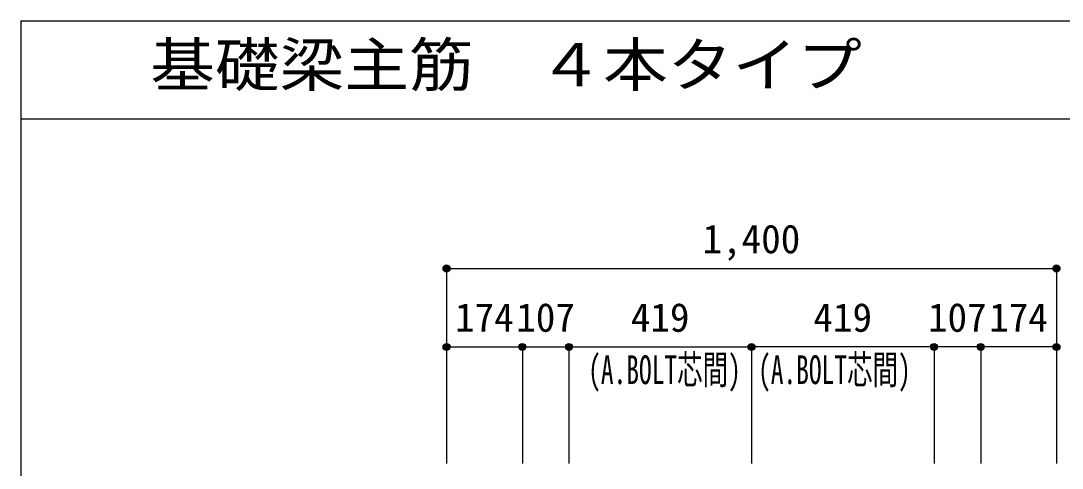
# Model space of a CAD drawing. Units: millimetres at full size, sheet at 1:30. Extents: x -5973 to 5954, y -4195 to 4201.
# Drawn here: x -5973 to -3583, y 3175 to 4201 of the extents above; entities that cross this region are included whole.
import ezdxf
from ezdxf.enums import TextEntityAlignment as Align

# ---------------------------------------------------------------- set-up
doc = ezdxf.new("R2010")
doc.units = ezdxf.units.MM
doc.header["$LTSCALE"] = 30
doc.header["$PDMODE"] = 32
doc.header["$PDSIZE"] = 15
for name, color, linetype in [('0-7_文字', 4, 'Continuous'), ('0-D_寸法', 4, 'Continuous'), ('6-7_文字', 7, 'Continuous'), ('F-0_枠', 6, 'Continuous')]:
    doc.layers.add(name, color=color, linetype=linetype)
doc.styles.add('ＭＳ ゴシック', font='')
doc.styles.get('ＭＳ ゴシック').set_extended_font_data('MS Gothic')

msp = doc.modelspace()

# ---------------------------------------------------------------- linework, layer by layer
at = {"layer": '0-D_寸法'}
for p, q in [((-4995.8, 3633.07), (-4995.8, 3453.07)), ((-4995.8, 3633.07), (-4995.8, 3453.07)), ((-4995.8, 3633.07), (-3595.8, 3633.07)), ((-4995.8, 3633.07), (-3595.8, 3633.07)), ((-3595.8, 3633.07), (-3595.8, 3186.03)), ((-4995.8, 3453.07), (-4821.8, 3453.07)), ((-4995.8, 3453.07), (-4995.8, 3186.03)), ((-4821.8, 3453.07), (-4821.8, 3186.03)), ((-4821.8, 3453.07), (-4714.8, 3453.07)), ((-4714.8, 3453.07), (-4714.8, 3186.03)), ((-4714.8, 3453.07), (-4295.8, 3453.07)), ((-3876.8, 3453.07), (-4295.8, 3453.07)), ((-4295.8, 3453.07), (-4295.8, 3186.03)), ((-3769.8, 3453.07), (-3876.8, 3453.07)), ((-3876.8, 3453.07), (-3876.8, 3186.03)), ((-3595.8, 3453.07), (-3769.8, 3453.07)), ((-3769.8, 3453.07), (-3769.8, 3186.03)), ((-3595.8, 3453.07), (-3595.8, 3186.03))]:
    msp.add_line(p, q, dxfattribs=at)
for centre, radius in [((-4995.8, 3633.07), 8), ((-4995.8, 3633.07), 7.2), ((-4995.8, 3633.07), 6.4), ((-4995.8, 3633.07), 5.6), ((-4995.8, 3633.07), 4.8), ((-4995.8, 3633.07), 4), ((-4995.8, 3633.07), 3.2), ((-4995.8, 3633.07), 2.4), ((-4995.8, 3633.07), 1.6), ((-4995.8, 3633.07), 0.8), ((-3595.8, 3633.07), 8), ((-3595.8, 3633.07), 7.2), ((-3595.8, 3633.07), 6.4), ((-3595.8, 3633.07), 5.6), ((-3595.8, 3633.07), 4.8), ((-3595.8, 3633.07), 4), ((-3595.8, 3633.07), 3.2), ((-3595.8, 3633.07), 2.4), ((-3595.8, 3633.07), 1.6), ((-3595.8, 3633.07), 0.8), ((-4995.8, 3453.07), 8), ((-4995.8, 3453.07), 7.2), ((-4995.8, 3453.07), 6.4), ((-4995.8, 3453.07), 5.6), ((-4995.8, 3453.07), 4.8), ((-4995.8, 3453.07), 4), ((-4995.8, 3453.07), 3.2), ((-4995.8, 3453.07), 2.4), ((-4995.8, 3453.07), 1.6), ((-4995.8, 3453.07), 0.8), ((-4821.8, 3453.07), 8), ((-4821.8, 3453.07), 7.2), ((-4821.8, 3453.07), 6.4), ((-4821.8, 3453.07), 5.6), ((-4821.8, 3453.07), 4.8), ((-4821.8, 3453.07), 4), ((-4821.8, 3453.07), 3.2), ((-4821.8, 3453.07), 2.4), ((-4821.8, 3453.07), 1.6), ((-4821.8, 3453.07), 0.8), ((-4714.8, 3453.07), 8), ((-4714.8, 3453.07), 7.2), ((-4714.8, 3453.07), 6.4), ((-4714.8, 3453.07), 5.6), ((-4714.8, 3453.07), 4.8), ((-4714.8, 3453.07), 4), ((-4714.8, 3453.07), 3.2), ((-4714.8, 3453.07), 2.4), ((-4714.8, 3453.07), 1.6), ((-4714.8, 3453.07), 0.8), ((-4295.8, 3453.07), 8), ((-4295.8, 3453.07), 7.2), ((-4295.8, 3453.07), 6.4), ((-4295.8, 3453.07), 5.6), ((-4295.8, 3453.07), 4.8), ((-4295.8, 3453.07), 4), ((-4295.8, 3453.07), 3.2), ((-4295.8, 3453.07), 2.4), ((-4295.8, 3453.07), 1.6), ((-4295.8, 3453.07), 0.8), ((-3876.8, 3453.07), 8), ((-3876.8, 3453.07), 7.2), ((-3876.8, 3453.07), 6.4), ((-3876.8, 3453.07), 5.6), ((-3876.8, 3453.07), 4.8), ((-3876.8, 3453.07), 4), ((-3876.8, 3453.07), 3.2), ((-3876.8, 3453.07), 2.4), ((-3876.8, 3453.07), 1.6), ((-3876.8, 3453.07), 0.8), ((-3769.8, 3453.07), 8), ((-3769.8, 3453.07), 7.2), ((-3769.8, 3453.07), 6.4), ((-3769.8, 3453.07), 5.6), ((-3769.8, 3453.07), 4.8), ((-3769.8, 3453.07), 4), ((-3769.8, 3453.07), 3.2), ((-3769.8, 3453.07), 2.4), ((-3769.8, 3453.07), 1.6), ((-3769.8, 3453.07), 0.8), ((-3595.8, 3453.07), 8), ((-3595.8, 3453.07), 7.2), ((-3595.8, 3453.07), 6.4), ((-3595.8, 3453.07), 5.6), ((-3595.8, 3453.07), 4.8), ((-3595.8, 3453.07), 4), ((-3595.8, 3453.07), 3.2), ((-3595.8, 3453.07), 2.4), ((-3595.8, 3453.07), 1.6), ((-3595.8, 3453.07), 0.8)]:
    msp.add_circle(centre, radius, dxfattribs=at)
at = {"layer": '0-D_寸法', "color": 7}
for p in [(-4995.8, 3633.07), (-4995.8, 3633.07), (-3595.8, 3633.07), (-4995.8, 3453.07), (-4821.8, 3453.07), (-4821.8, 3453.07), (-4714.8, 3453.07), (-4295.8, 3453.07), (-4295.8, 3453.07), (-3876.8, 3453.07), (-3876.8, 3453.07), (-3769.8, 3453.07), (-3769.8, 3453.07), (-3595.8, 3453.07), (-3595.8, 3453.07)]:
    msp.add_point(p, dxfattribs=at)
at = {"layer": 'F-0_枠'}
for q in [(5954.1, 4201.15), (-5972.88, -4195.24)]:
    msp.add_line((-5972.88, 4201.15), q, dxfattribs=at)
at = {"layer": 'F-0_枠', "color": 2}
msp.add_line((-5972.88, 3976.15), (3723.6, 3976.15), dxfattribs=at)

# ---------------------------------------------------------------- texts
at = {"layer": '0-7_文字', "style": 'ＭＳ ゴシック', "width": 0.65}
for p in [(-4670.8, 3348.07), (-4280.8, 3348.07)]:
    msp.add_text('(A.BOLT芯間)', height=65.98, dxfattribs=at).set_placement(p, align=Align.BOTTOM_LEFT)
at = {"layer": '0-D_寸法', "style": 'ＭＳ ゴシック'}
for s, p in [('1,400', (-4408.3, 3648.07)), ('174', (-4976.3, 3468.07)), ('107', (-4835.8, 3468.07)), ('419', (-4572.8, 3468.07)), ('419', (-4153.8, 3468.07)), ('107', (-3890.8, 3468.07)), ('174', (-3750.3, 3468.07))]:
    msp.add_text(s, height=65.98, dxfattribs=at).set_placement(p, align=Align.BOTTOM_LEFT)
at = {"layer": '6-7_文字', "color": 2, "style": 'ＭＳ ゴシック', "width": 1.1}
msp.add_text('\u3000\u3000基礎梁主筋\u3000４本タイプ', height=98.97, dxfattribs=at).set_placement((-5972.88, 4021.15), align=Align.BOTTOM_LEFT)

doc.saveas('drawing.dxf')
